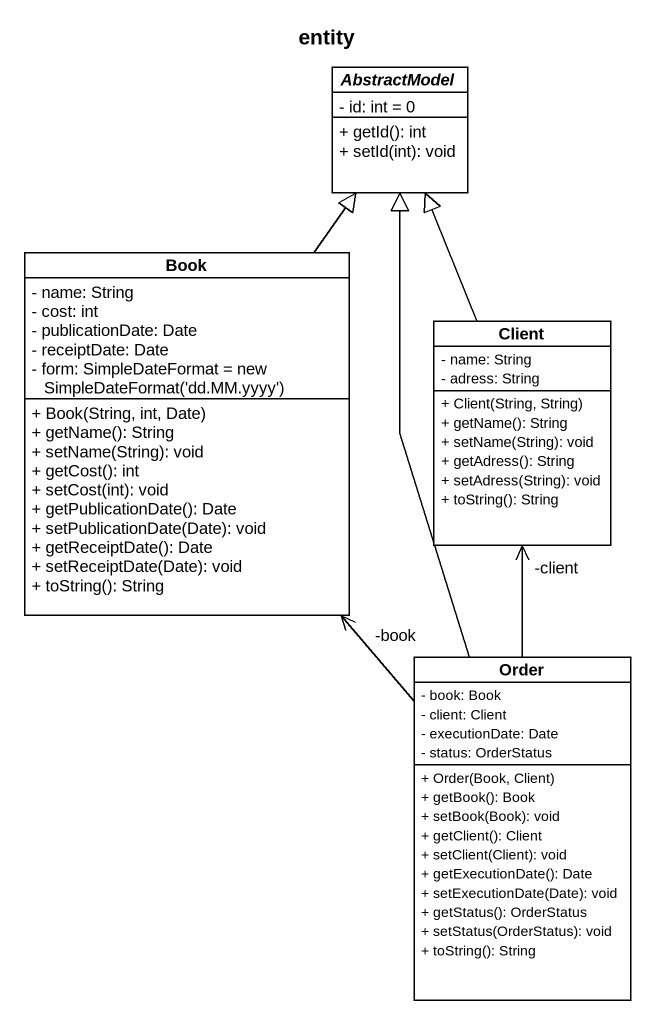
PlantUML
@startuml
title entity
hide circle
hide empty members
skinparam classAttributeIconSize 0
abstract class AbstractModel {
  - id: int = 0
  + getId(): int
  + setId(int): void
}
class Book {
  - name: String
  - cost: int
  - publicationDate: Date
  - receiptDate: Date
  {field} - form: SimpleDateFormat = new SimpleDateFormat('dd.MM.yyyy')
  + Book(String, int, Date)
  + getName(): String
  + setName(String): void
  + getCost(): int
  + setCost(int): void
  + getPublicationDate(): Date
  + setPublicationDate(Date): void
  + getReceiptDate(): Date
  + setReceiptDate(Date): void
  + toString(): String
}
class Client {
  - name: String
  - adress: String
  + Client(String, String)
  + getName(): String
  + setName(String): void
  + getAdress(): String
  + setAdress(String): void
  + toString(): String
}
class Order {
  - book: Book
  - client: Client
  - executionDate: Date
  - status: OrderStatus
  + Order(Book, Client)
  + getBook(): Book
  + setBook(Book): void
  + getClient(): Client
  + setClient(Client): void
  + getExecutionDate(): Date
  + setExecutionDate(Date): void
  + getStatus(): OrderStatus
  + setStatus(OrderStatus): void
  + toString(): String
}
Book -up-|> AbstractModel
Client -up-|> AbstractModel
Order -up-|> AbstractModel
Order -up-> "-book" Book
Order -up-> "-client" Client
@enduml
